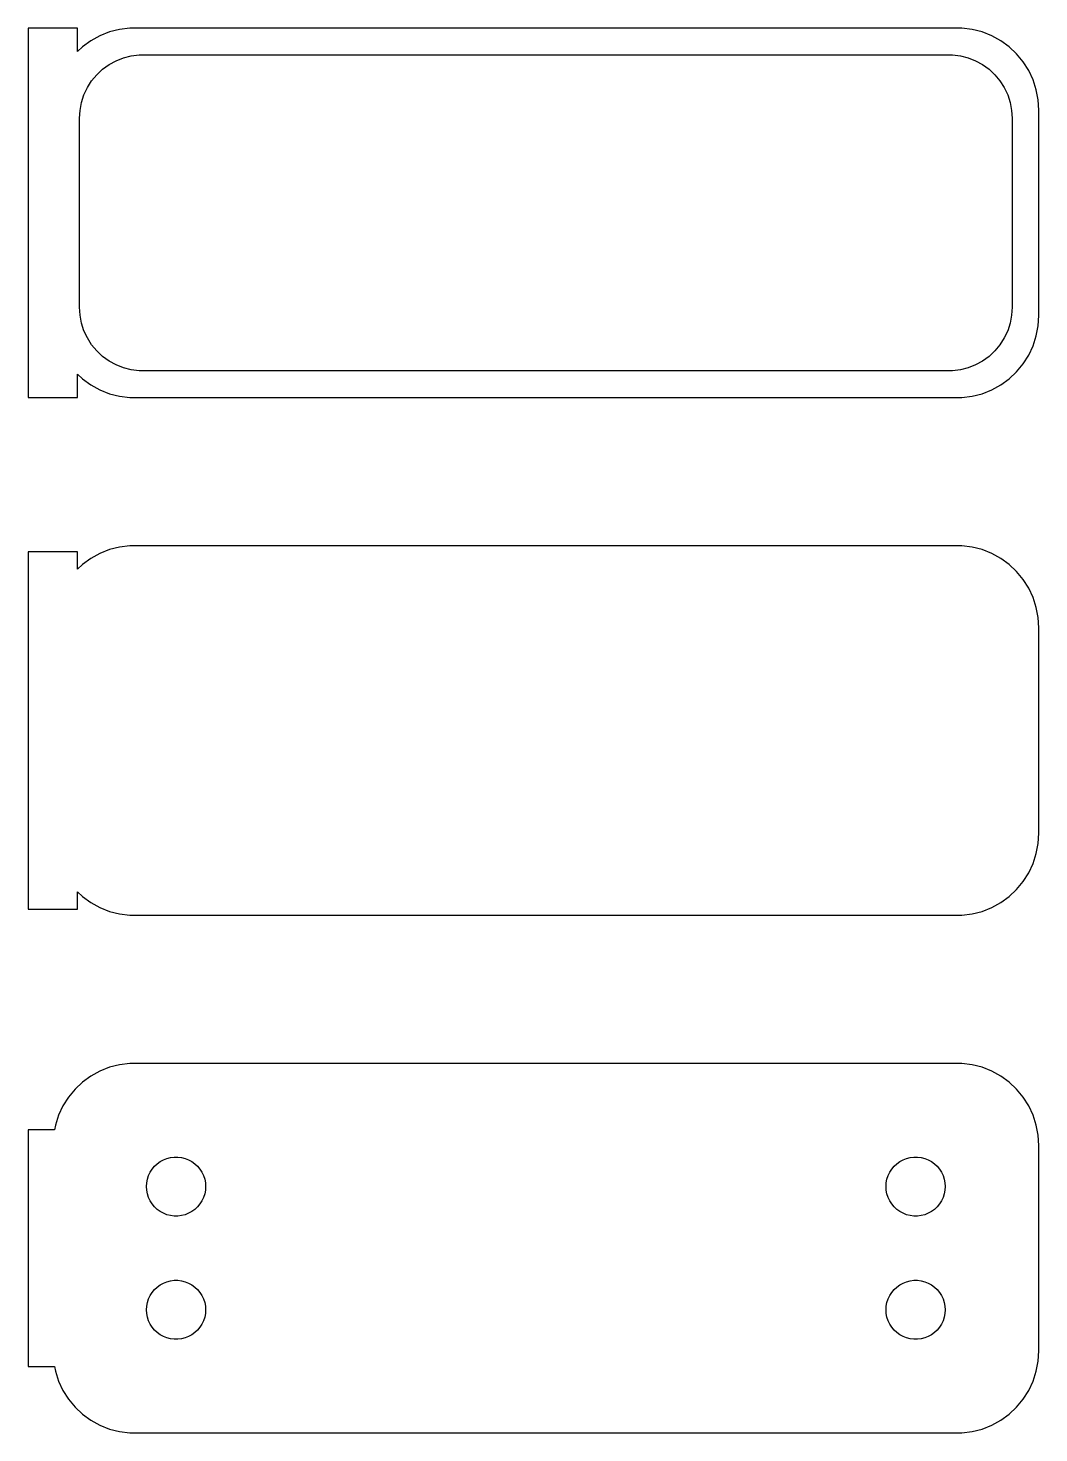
# Model space of a CAD drawing. Header units: metres. Extents: x -31.5 to 30, y 51.8 to 137.2.
import ezdxf

# ---------------------------------------------------------------- set-up
doc = ezdxf.new("R2010")
doc.units = ezdxf.units.M

msp = doc.modelspace()

# ---------------------------------------------------------------- linework, layer by layer
for p, q in [((-28.5, 137.24), (-31.5, 137.24)), ((-31.5, 137.24), (-31.5, 114.76)), ((-28.5, 135.809), (-28.5, 137.24)), ((-27.1289, 136.774), (-27.6791, 136.472)), ((-26.5451, 137.005), (-27.1289, 136.774)), ((-25.9369, 137.161), (-26.5451, 137.005)), ((-25.3139, 137.24), (-25.9369, 137.161)), ((25.3139, 137.24), (-25.3139, 137.24)), ((25.9369, 137.161), (25.3139, 137.24)), ((26.5451, 137.005), (25.9369, 137.161)), ((27.1289, 136.774), (26.5451, 137.005)), ((27.6791, 136.472), (27.1289, 136.774)), ((-28.1871, 136.103), (-28.5, 135.809)), ((-27.6791, 136.472), (-28.1871, 136.103)), ((28.1871, 136.103), (27.6791, 136.472)), ((28.6448, 135.673), (28.1871, 136.103)), ((-26.5751, 135.02), (-26.1489, 135.254)), ((-26.1489, 135.254), (-25.6967, 135.433)), ((-25.6967, 135.433), (-25.2256, 135.554)), ((-25.2256, 135.554), (-24.7432, 135.615)), ((-24.7432, 135.615), (24.7432, 135.615)), ((24.7432, 135.615), (25.2256, 135.554)), ((25.2256, 135.554), (25.6967, 135.433)), ((25.6967, 135.433), (26.1489, 135.254)), ((26.1489, 135.254), (26.5751, 135.02)), ((29.0451, 135.189), (28.6448, 135.673)), ((29.3815, 134.659), (29.0451, 135.189)), ((-27.633, 134.026), (-27.323, 134.401)), ((-27.323, 134.401), (-26.9685, 134.734)), ((-26.9685, 134.734), (-26.5751, 135.02)), ((26.5751, 135.02), (26.9685, 134.734)), ((26.9685, 134.734), (27.323, 134.401)), ((27.323, 134.401), (27.633, 134.026)), ((29.6489, 134.091), (29.3815, 134.659)), ((-28.1007, 133.176), (-27.8936, 133.616)), ((-27.8936, 133.616), (-27.633, 134.026)), ((27.633, 134.026), (27.8936, 133.616)), ((27.8936, 133.616), (28.1007, 133.176)), ((29.8429, 133.493), (29.6489, 134.091)), ((29.9606, 132.877), (29.8429, 133.493)), ((-28.3421, 132.235), (-28.251, 132.713)), ((-28.251, 132.713), (-28.1007, 133.176)), ((28.1007, 133.176), (28.251, 132.713)), ((28.251, 132.713), (28.3421, 132.235)), ((30, 132.25), (29.9606, 132.877)), ((-28.3726, 131.75), (-28.3421, 132.235)), ((-28.3726, 120.25), (-28.3726, 131.75)), ((28.3421, 132.235), (28.3726, 131.75)), ((28.3726, 131.75), (28.3726, 120.25)), ((30, 119.75), (30, 132.25)), ((-28.3421, 119.765), (-28.3726, 120.25)), ((-28.251, 119.287), (-28.3421, 119.765)), ((28.3421, 119.765), (28.251, 119.287)), ((28.3726, 120.25), (28.3421, 119.765)), ((29.9606, 119.123), (30, 119.75)), ((-28.1007, 118.824), (-28.251, 119.287)), ((-27.8936, 118.384), (-28.1007, 118.824)), ((28.1007, 118.824), (27.8936, 118.384)), ((28.251, 119.287), (28.1007, 118.824)), ((29.8429, 118.507), (29.9606, 119.123)), ((-27.633, 117.974), (-27.8936, 118.384)), ((-27.323, 117.599), (-27.633, 117.974)), ((27.633, 117.974), (27.323, 117.599)), ((27.8936, 118.384), (27.633, 117.974)), ((29.6489, 117.909), (29.8429, 118.507)), ((-26.9685, 117.266), (-27.323, 117.599)), ((-26.5751, 116.98), (-26.9685, 117.266)), ((26.9685, 117.266), (26.5751, 116.98)), ((27.323, 117.599), (26.9685, 117.266)), ((29.0451, 116.811), (29.3815, 117.341)), ((29.3815, 117.341), (29.6489, 117.909)), ((-26.1489, 116.746), (-26.5751, 116.98)), ((-25.6967, 116.567), (-26.1489, 116.746)), ((-25.2256, 116.446), (-25.6967, 116.567)), ((-24.7432, 116.385), (-25.2256, 116.446)), ((24.7432, 116.385), (-24.7432, 116.385)), ((25.2256, 116.446), (24.7432, 116.385)), ((25.6967, 116.567), (25.2256, 116.446)), ((26.1489, 116.746), (25.6967, 116.567)), ((26.5751, 116.98), (26.1489, 116.746)), ((28.1871, 115.897), (28.6448, 116.327)), ((28.6448, 116.327), (29.0451, 116.811)), ((-28.5, 116.191), (-28.1871, 115.897)), ((-28.5, 114.76), (-28.5, 116.191)), ((-28.1871, 115.897), (-27.6791, 115.528)), ((-27.6791, 115.528), (-27.1289, 115.226)), ((27.1289, 115.226), (27.6791, 115.528)), ((27.6791, 115.528), (28.1871, 115.897)), ((-31.5, 114.76), (-28.5, 114.76)), ((-27.1289, 115.226), (-26.5451, 114.995)), ((-26.5451, 114.995), (-25.9369, 114.839)), ((-25.9369, 114.839), (-25.3139, 114.76)), ((-25.3139, 114.76), (25.3139, 114.76)), ((25.3139, 114.76), (25.9369, 114.839)), ((25.9369, 114.839), (26.5451, 114.995)), ((26.5451, 114.995), (27.1289, 115.226)), ((-28.5, 105.365), (-31.5, 105.365)), ((-31.5, 105.365), (-31.5, 83.6352)), ((-28.5, 104.309), (-28.5, 105.365)), ((-27.1289, 105.274), (-27.6791, 104.972)), ((-26.5451, 105.505), (-27.1289, 105.274)), ((-25.9369, 105.661), (-26.5451, 105.505)), ((-25.3139, 105.74), (-25.9369, 105.661)), ((25.3139, 105.74), (-25.3139, 105.74)), ((25.9369, 105.661), (25.3139, 105.74)), ((26.5451, 105.505), (25.9369, 105.661)), ((27.1289, 105.274), (26.5451, 105.505)), ((27.6791, 104.972), (27.1289, 105.274)), ((-28.1871, 104.603), (-28.5, 104.309)), ((-27.6791, 104.972), (-28.1871, 104.603)), ((28.1871, 104.603), (27.6791, 104.972)), ((28.6448, 104.173), (28.1871, 104.603)), ((29.0451, 103.689), (28.6448, 104.173)), ((29.3815, 103.159), (29.0451, 103.689)), ((29.6489, 102.591), (29.3815, 103.159)), ((29.8429, 101.993), (29.6489, 102.591)), ((29.9606, 101.377), (29.8429, 101.993)), ((30, 100.75), (29.9606, 101.377)), ((30, 88.25), (30, 100.75)), ((29.9606, 87.6233), (30, 88.25)), ((29.8429, 87.0066), (29.9606, 87.6233)), ((29.3815, 85.8412), (29.6489, 86.4094)), ((29.6489, 86.4094), (29.8429, 87.0066)), ((29.0451, 85.3111), (29.3815, 85.8412)), ((-28.5, 83.6352), (-28.5, 84.6913)), ((-28.5, 84.6913), (-28.1871, 84.3974)), ((28.1871, 84.3974), (28.6448, 84.8273)), ((28.6448, 84.8273), (29.0451, 85.3111)), ((-28.1871, 84.3974), (-27.6791, 84.0284)), ((-27.6791, 84.0284), (-27.1289, 83.7259)), ((27.1289, 83.7259), (27.6791, 84.0284)), ((27.6791, 84.0284), (28.1871, 84.3974)), ((-31.5, 83.6352), (-28.5, 83.6352)), ((-27.1289, 83.7259), (-26.5451, 83.4947)), ((-26.5451, 83.4947), (-25.9369, 83.3386)), ((-25.9369, 83.3386), (-25.3139, 83.2599)), ((-25.3139, 83.2599), (25.3139, 83.2599)), ((25.3139, 83.2599), (25.9369, 83.3386)), ((25.9369, 83.3386), (26.5451, 83.4947)), ((26.5451, 83.4947), (27.1289, 83.7259)), ((-27.1289, 73.7741), (-27.6791, 73.4716)), ((-26.5451, 74.0053), (-27.1289, 73.7741)), ((-25.9369, 74.1614), (-26.5451, 74.0053)), ((-25.3139, 74.2401), (-25.9369, 74.1614)), ((25.3139, 74.2401), (-25.3139, 74.2401)), ((25.9369, 74.1614), (25.3139, 74.2401)), ((26.5451, 74.0053), (25.9369, 74.1614)), ((27.1289, 73.7741), (26.5451, 74.0053)), ((27.6791, 73.4716), (27.1289, 73.7741)), ((-28.6448, 72.6727), (-29.0451, 72.1889)), ((-28.1871, 73.1026), (-28.6448, 72.6727)), ((-27.6791, 73.4716), (-28.1871, 73.1026)), ((28.1871, 73.1026), (27.6791, 73.4716)), ((28.6448, 72.6727), (28.1871, 73.1026)), ((29.0451, 72.1889), (28.6448, 72.6727)), ((-29.0451, 72.1889), (-29.3815, 71.6588)), ((29.3815, 71.6588), (29.0451, 72.1889)), ((-29.6489, 71.0906), (-29.8429, 70.4934)), ((-29.3815, 71.6588), (-29.6489, 71.0906)), ((29.6489, 71.0906), (29.3815, 71.6588)), ((29.8429, 70.4934), (29.6489, 71.0906)), ((-29.9, 70.1942), (-31.5, 70.1942)), ((-31.5, 70.1942), (-31.5, 55.8058)), ((-29.8429, 70.4934), (-29.9, 70.1942)), ((29.9606, 69.8767), (29.8429, 70.4934)), ((30, 69.25), (29.9606, 69.8767)), ((30, 56.75), (30, 69.25)), ((-23.2664, 68.3787), (-23.0562, 68.4619)), ((-23.0562, 68.4619), (-22.8373, 68.5181)), ((-22.8373, 68.5181), (-22.613, 68.5464)), ((-22.613, 68.5464), (-22.387, 68.5464)), ((-22.387, 68.5464), (-22.1627, 68.5181)), ((-22.1627, 68.5181), (-21.9438, 68.4619)), ((-21.9438, 68.4619), (-21.7336, 68.3787)), ((21.7336, 68.3787), (21.9438, 68.4619)), ((21.9438, 68.4619), (22.1627, 68.5181)), ((22.1627, 68.5181), (22.387, 68.5464)), ((22.387, 68.5464), (22.613, 68.5464)), ((22.613, 68.5464), (22.8373, 68.5181)), ((22.8373, 68.5181), (23.0562, 68.4619)), ((23.0562, 68.4619), (23.2664, 68.3787)), ((-24.1736, 67.4126), (-24.0773, 67.6171)), ((-24.0773, 67.6171), (-23.9562, 67.808)), ((-23.9562, 67.808), (-23.8121, 67.9822)), ((-23.8121, 67.9822), (-23.6474, 68.1369)), ((-23.6474, 68.1369), (-23.4645, 68.2698)), ((-23.4645, 68.2698), (-23.2664, 68.3787)), ((-21.7336, 68.3787), (-21.5355, 68.2698)), ((-21.5355, 68.2698), (-21.3526, 68.1369)), ((-21.3526, 68.1369), (-21.1879, 67.9822)), ((-21.1879, 67.9822), (-21.0438, 67.808)), ((-21.0438, 67.808), (-20.9226, 67.6171)), ((-20.9226, 67.6171), (-20.8264, 67.4126)), ((20.8264, 67.4126), (20.9226, 67.6171)), ((20.9226, 67.6171), (21.0438, 67.808)), ((21.0438, 67.808), (21.1879, 67.9822)), ((21.1879, 67.9822), (21.3526, 68.1369)), ((21.3526, 68.1369), (21.5355, 68.2698)), ((21.5355, 68.2698), (21.7336, 68.3787)), ((23.2664, 68.3787), (23.4645, 68.2698)), ((23.4645, 68.2698), (23.6474, 68.1369)), ((23.6474, 68.1369), (23.8121, 67.9822)), ((23.8121, 67.9822), (23.9562, 67.808)), ((23.9562, 67.808), (24.0773, 67.6171)), ((24.0773, 67.6171), (24.1736, 67.4126)), ((-24.3, 66.75), (-24.2858, 66.9756)), ((-24.2858, 66.5244), (-24.3, 66.75)), ((-24.2858, 66.9756), (-24.2434, 67.1976)), ((-24.2434, 67.1976), (-24.1736, 67.4126)), ((-20.8264, 67.4126), (-20.7565, 67.1976)), ((-20.7565, 67.1976), (-20.7142, 66.9756)), ((-20.7142, 66.9756), (-20.7, 66.75)), ((-20.7, 66.75), (-20.7142, 66.5244)), ((20.7, 66.75), (20.7142, 66.9756)), ((20.7142, 66.5244), (20.7, 66.75)), ((20.7142, 66.9756), (20.7565, 67.1976)), ((20.7565, 67.1976), (20.8264, 67.4126)), ((24.1736, 67.4126), (24.2434, 67.1976)), ((24.2434, 67.1976), (24.2858, 66.9756)), ((24.2858, 66.9756), (24.3, 66.75)), ((24.3, 66.75), (24.2858, 66.5244)), ((-24.2434, 66.3024), (-24.2858, 66.5244)), ((-24.1736, 66.0874), (-24.2434, 66.3024)), ((-24.0773, 65.8828), (-24.1736, 66.0874)), ((-23.9562, 65.692), (-24.0773, 65.8828)), ((-20.9226, 65.8828), (-21.0438, 65.692)), ((-20.8264, 66.0874), (-20.9226, 65.8828)), ((-20.7565, 66.3024), (-20.8264, 66.0874)), ((-20.7142, 66.5244), (-20.7565, 66.3024)), ((20.7565, 66.3024), (20.7142, 66.5244)), ((20.8264, 66.0874), (20.7565, 66.3024)), ((20.9226, 65.8828), (20.8264, 66.0874)), ((21.0438, 65.692), (20.9226, 65.8828)), ((24.0773, 65.8828), (23.9562, 65.692)), ((24.1736, 66.0874), (24.0773, 65.8828)), ((24.2434, 66.3024), (24.1736, 66.0874)), ((24.2858, 66.5244), (24.2434, 66.3024)), ((-23.8121, 65.5178), (-23.9562, 65.692)), ((-23.6474, 65.3631), (-23.8121, 65.5178)), ((-23.4645, 65.2302), (-23.6474, 65.3631)), ((-23.2664, 65.1213), (-23.4645, 65.2302)), ((-23.0562, 65.0381), (-23.2664, 65.1213)), ((-22.8373, 64.9819), (-23.0562, 65.0381)), ((-22.613, 64.9536), (-22.8373, 64.9819)), ((-22.1627, 64.9819), (-22.387, 64.9536)), ((-21.9438, 65.0381), (-22.1627, 64.9819)), ((-21.7336, 65.1213), (-21.9438, 65.0381)), ((-21.5355, 65.2302), (-21.7336, 65.1213)), ((-21.3526, 65.3631), (-21.5355, 65.2302)), ((-21.1879, 65.5178), (-21.3526, 65.3631)), ((-21.0438, 65.692), (-21.1879, 65.5178)), ((21.1879, 65.5178), (21.0438, 65.692)), ((21.3526, 65.3631), (21.1879, 65.5178)), ((21.5355, 65.2302), (21.3526, 65.3631)), ((21.7336, 65.1213), (21.5355, 65.2302)), ((21.9438, 65.0381), (21.7336, 65.1213)), ((22.1627, 64.9819), (21.9438, 65.0381)), ((22.387, 64.9536), (22.1627, 64.9819)), ((22.8373, 64.9819), (22.613, 64.9536)), ((23.0562, 65.0381), (22.8373, 64.9819)), ((23.2664, 65.1213), (23.0562, 65.0381)), ((23.4645, 65.2302), (23.2664, 65.1213)), ((23.6474, 65.3631), (23.4645, 65.2302)), ((23.8121, 65.5178), (23.6474, 65.3631)), ((23.9562, 65.692), (23.8121, 65.5178)), ((-22.387, 64.9536), (-22.613, 64.9536)), ((22.613, 64.9536), (22.387, 64.9536)), ((-23.6474, 60.6369), (-23.4645, 60.7698)), ((-23.4645, 60.7698), (-23.2664, 60.8787)), ((-23.2664, 60.8787), (-23.0562, 60.9619)), ((-23.0562, 60.9619), (-22.8373, 61.0181)), ((-22.8373, 61.0181), (-22.613, 61.0464)), ((-22.613, 61.0464), (-22.387, 61.0464)), ((-22.387, 61.0464), (-22.1627, 61.0181)), ((-22.1627, 61.0181), (-21.9438, 60.9619)), ((-21.9438, 60.9619), (-21.7336, 60.8787)), ((-21.7336, 60.8787), (-21.5355, 60.7698)), ((-21.5355, 60.7698), (-21.3526, 60.6369)), ((21.3526, 60.6369), (21.5355, 60.7698)), ((21.5355, 60.7698), (21.7336, 60.8787)), ((21.7336, 60.8787), (21.9438, 60.9619)), ((21.9438, 60.9619), (22.1627, 61.0181)), ((22.1627, 61.0181), (22.387, 61.0464)), ((22.387, 61.0464), (22.613, 61.0464)), ((22.613, 61.0464), (22.8373, 61.0181)), ((22.8373, 61.0181), (23.0562, 60.9619)), ((23.0562, 60.9619), (23.2664, 60.8787)), ((23.2664, 60.8787), (23.4645, 60.7698)), ((23.4645, 60.7698), (23.6474, 60.6369)), ((-24.2434, 59.6976), (-24.1736, 59.9126)), ((-24.1736, 59.9126), (-24.0773, 60.1172)), ((-24.0773, 60.1172), (-23.9562, 60.308)), ((-23.9562, 60.308), (-23.8121, 60.4822)), ((-23.8121, 60.4822), (-23.6474, 60.6369)), ((-21.3526, 60.6369), (-21.1879, 60.4822)), ((-21.1879, 60.4822), (-21.0438, 60.308)), ((-21.0438, 60.308), (-20.9226, 60.1172)), ((-20.9226, 60.1172), (-20.8264, 59.9126)), ((-20.8264, 59.9126), (-20.7565, 59.6976)), ((20.7565, 59.6976), (20.8264, 59.9126)), ((20.8264, 59.9126), (20.9226, 60.1172)), ((20.9226, 60.1172), (21.0438, 60.308)), ((21.0438, 60.308), (21.1879, 60.4822)), ((21.1879, 60.4822), (21.3526, 60.6369)), ((23.6474, 60.6369), (23.8121, 60.4822)), ((23.8121, 60.4822), (23.9562, 60.308)), ((23.9562, 60.308), (24.0773, 60.1172)), ((24.0773, 60.1172), (24.1736, 59.9126)), ((24.1736, 59.9126), (24.2434, 59.6976)), ((-24.3, 59.25), (-24.2858, 59.4756)), ((-24.2858, 59.0244), (-24.3, 59.25)), ((-24.2858, 59.4756), (-24.2434, 59.6976)), ((-24.2434, 58.8024), (-24.2858, 59.0244)), ((-20.7565, 59.6976), (-20.7142, 59.4756)), ((-20.7142, 59.0244), (-20.7565, 58.8024)), ((-20.7142, 59.4756), (-20.7, 59.25)), ((-20.7, 59.25), (-20.7142, 59.0244)), ((20.7, 59.25), (20.7142, 59.4756)), ((20.7142, 59.0244), (20.7, 59.25)), ((20.7142, 59.4756), (20.7565, 59.6976)), ((20.7565, 58.8024), (20.7142, 59.0244)), ((24.2434, 59.6976), (24.2858, 59.4756)), ((24.2858, 59.0244), (24.2434, 58.8024)), ((24.2858, 59.4756), (24.3, 59.25)), ((24.3, 59.25), (24.2858, 59.0244)), ((-24.1736, 58.5874), (-24.2434, 58.8024)), ((-24.0773, 58.3829), (-24.1736, 58.5874)), ((-23.9562, 58.192), (-24.0773, 58.3829)), ((-23.8121, 58.0178), (-23.9562, 58.192)), ((-21.0438, 58.192), (-21.1879, 58.0178)), ((-20.9226, 58.3829), (-21.0438, 58.192)), ((-20.8264, 58.5874), (-20.9226, 58.3829)), ((-20.7565, 58.8024), (-20.8264, 58.5874)), ((20.8264, 58.5874), (20.7565, 58.8024)), ((20.9226, 58.3829), (20.8264, 58.5874)), ((21.0438, 58.192), (20.9226, 58.3829)), ((21.1879, 58.0178), (21.0438, 58.192)), ((23.9562, 58.192), (23.8121, 58.0178)), ((24.0773, 58.3829), (23.9562, 58.192)), ((24.1736, 58.5874), (24.0773, 58.3829)), ((24.2434, 58.8024), (24.1736, 58.5874)), ((-23.6474, 57.8631), (-23.8121, 58.0178)), ((-23.4645, 57.7302), (-23.6474, 57.8631)), ((-23.2664, 57.6213), (-23.4645, 57.7302)), ((-23.0562, 57.5381), (-23.2664, 57.6213)), ((-22.8373, 57.4819), (-23.0562, 57.5381)), ((-22.613, 57.4536), (-22.8373, 57.4819)), ((-22.387, 57.4536), (-22.613, 57.4536)), ((-22.1627, 57.4819), (-22.387, 57.4536)), ((-21.9438, 57.5381), (-22.1627, 57.4819)), ((-21.7336, 57.6213), (-21.9438, 57.5381)), ((-21.5355, 57.7302), (-21.7336, 57.6213)), ((-21.3526, 57.8631), (-21.5355, 57.7302)), ((-21.1879, 58.0178), (-21.3526, 57.8631)), ((21.3526, 57.8631), (21.1879, 58.0178)), ((21.5355, 57.7302), (21.3526, 57.8631)), ((21.7336, 57.6213), (21.5355, 57.7302)), ((21.9438, 57.5381), (21.7336, 57.6213)), ((22.1627, 57.4819), (21.9438, 57.5381)), ((22.387, 57.4536), (22.1627, 57.4819)), ((22.613, 57.4536), (22.387, 57.4536)), ((22.8373, 57.4819), (22.613, 57.4536)), ((23.0562, 57.5381), (22.8373, 57.4819)), ((23.2664, 57.6213), (23.0562, 57.5381)), ((23.4645, 57.7302), (23.2664, 57.6213)), ((23.6474, 57.8631), (23.4645, 57.7302)), ((23.8121, 58.0178), (23.6474, 57.8631)), ((29.9606, 56.1233), (30, 56.75)), ((-31.5, 55.8058), (-29.9, 55.8058)), ((-29.9, 55.8058), (-29.8429, 55.5066)), ((29.8429, 55.5066), (29.9606, 56.1233)), ((-29.8429, 55.5066), (-29.6489, 54.9094)), ((-29.6489, 54.9094), (-29.3815, 54.3412)), ((29.3815, 54.3412), (29.6489, 54.9094)), ((29.6489, 54.9094), (29.8429, 55.5066)), ((-29.3815, 54.3412), (-29.0451, 53.8111)), ((29.0451, 53.8111), (29.3815, 54.3412)), ((-29.0451, 53.8111), (-28.6448, 53.3273)), ((-28.6448, 53.3273), (-28.1871, 52.8974)), ((28.1871, 52.8974), (28.6448, 53.3273)), ((28.6448, 53.3273), (29.0451, 53.8111)), ((-28.1871, 52.8974), (-27.6791, 52.5284)), ((-27.6791, 52.5284), (-27.1289, 52.2259)), ((-27.1289, 52.2259), (-26.5451, 51.9947)), ((26.5451, 51.9947), (27.1289, 52.2259)), ((27.1289, 52.2259), (27.6791, 52.5284)), ((27.6791, 52.5284), (28.1871, 52.8974)), ((-26.5451, 51.9947), (-25.9369, 51.8386)), ((-25.9369, 51.8386), (-25.3139, 51.7599)), ((-25.3139, 51.7599), (25.3139, 51.7599)), ((25.3139, 51.7599), (25.9369, 51.8386)), ((25.9369, 51.8386), (26.5451, 51.9947))]:
    msp.add_line(p, q)

doc.saveas('drawing.dxf')
